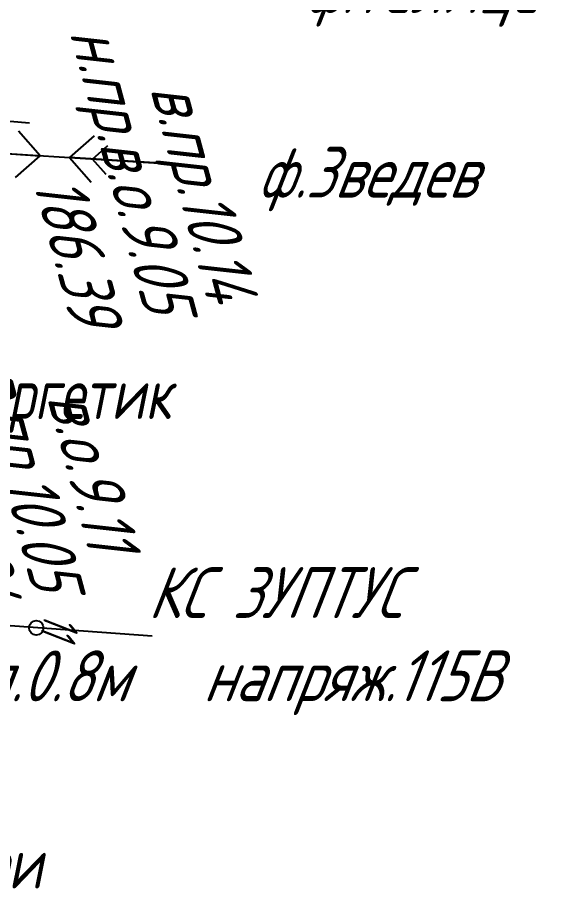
# Model space of a CAD drawing. Header units: millimetres. Extents: x -698 to 8131, y -704 to 4503.
# Drawn here: x 6947.1 to 6983.6, y 887.6 to 948.6 of the extents above; entities that cross this region are included whole.
import ezdxf

# ---------------------------------------------------------------- set-up
doc = ezdxf.new("R2010")
doc.units = ezdxf.units.MM
doc.linetypes.add('CONTI', pattern=[0])
for name, color, linetype in [('NAD_MDEFAULT', 7, 'CONTI'), ('PI_OTDEFAULT', 172, 'CONTI'), ('PLN_O', 7, 'CONTI'), ('SIT_LDEFAULT', 7, 'CONTI'), ('ОСЬ_ВЕРХ_ПОКРЫТИЯ_КИЛОМЕТЫ', 1, 'Continuous')]:
    doc.layers.add(name, color=color, linetype=linetype)
doc.styles.add('eskd', font='isocpeui.ttf', dxfattribs={"width": 1.2})
doc.styles.add('SHRFT', font='isocpeui.ttf', dxfattribs={"width": 3.5})
doc.styles.get("Standard").update_dxf_attribs({"font": 'isocpeui.ttf'})

msp = doc.modelspace()

# ---------------------------------------------------------------- linework, layer by layer
at = {"ltscale": 7}
msp.add_lwpolyline([(6898.207, 945.584), (6947.954, 941.345)], dxfattribs=at)
at = {"layer": 'PLN_O'}
msp.add_line((6956.389, 905.98), (6940.429, 907.14), dxfattribs=at)
msp.add_circle((6948.409, 906.56), 0.5, dxfattribs=at)
at = {"layer": 'SIT_LDEFAULT', "color": 7}
for p, q in [((6948.669, 939.09), (6947.179, 940.79)), ((6952.389, 940.46), (6950.699, 938.96)), ((6940.689, 939.59), (6958.679, 938.46)), ((6941.689, 939.53), (6948.669, 939.09)), ((6952.289, 938.86), (6953.349, 939.8)), ((6946.979, 937.59), (6948.669, 939.09)), ((6957.679, 938.52), (6950.699, 938.96)), ((6950.699, 938.96), (6952.189, 937.26)), ((6953.229, 937.8), (6952.289, 938.86))]:
    msp.add_line(p, q, dxfattribs=at)

# ---------------------------------------------------------------- texts
at = {"layer": 'NAD_MDEFAULT', "color": 7, "style": 'eskd', "oblique": 10, "width": 0.8}
for s, p in [('н.пр.в.о.9.05', (6950.69, 947.583)), ('в.пр.10.14', (6956.246, 943.719)), ('в.пр.10.05', (6944.086, 924.257)), ('н.пр.8.94', (6940.066, 922.527)), ('в.о.9.11', (6949.139, 922.445))]:
    msp.add_text(s, height=3.5, rotation=285, dxfattribs=at).set_placement(p)
at = {"layer": 'PI_OTDEFAULT', "color": 172, "style": 'eskd', "oblique": 10, "width": 0.8}
msp.add_text('186.39', height=3.5, rotation=285, dxfattribs=at).set_placement((6948.162, 937.298))
at = {"layer": 'PLN_O', "style": 'eskd', "oblique": 10, "width": 0.8}
for s, p in [('ф.Талица', (6966.934, 948.922)), ('ф.Зведев', (6963.664, 936.202)), ('КС ЗУПТУС', (6956.095, 907.237)), ('гл.0.8м', (6942.619, 901.5)), ('напряж.115В', (6959.894, 901.505))]:
    msp.add_text(s, height=3.5, dxfattribs=at).set_placement(p)
at = {"layer": 'PLN_O', "style": 'SHRFT', "width": 0.75}
for s, p in [('ф.Энергетик', (6937.739, 920.95)), ('ф.Гари', (6937.759, 888.6))]:
    msp.add_text(s, height=3.5, dxfattribs=at).set_placement(p)
at = {"layer": 'ОСЬ_ВЕРХ_ПОКРЫТИЯ_КИЛОМЕТЫ', "width": 0.6}
msp.add_text('11', height=2.5, rotation=257.75103, dxfattribs=at).set_placement((6948.999, 907.56))

doc.saveas('drawing.dxf')
